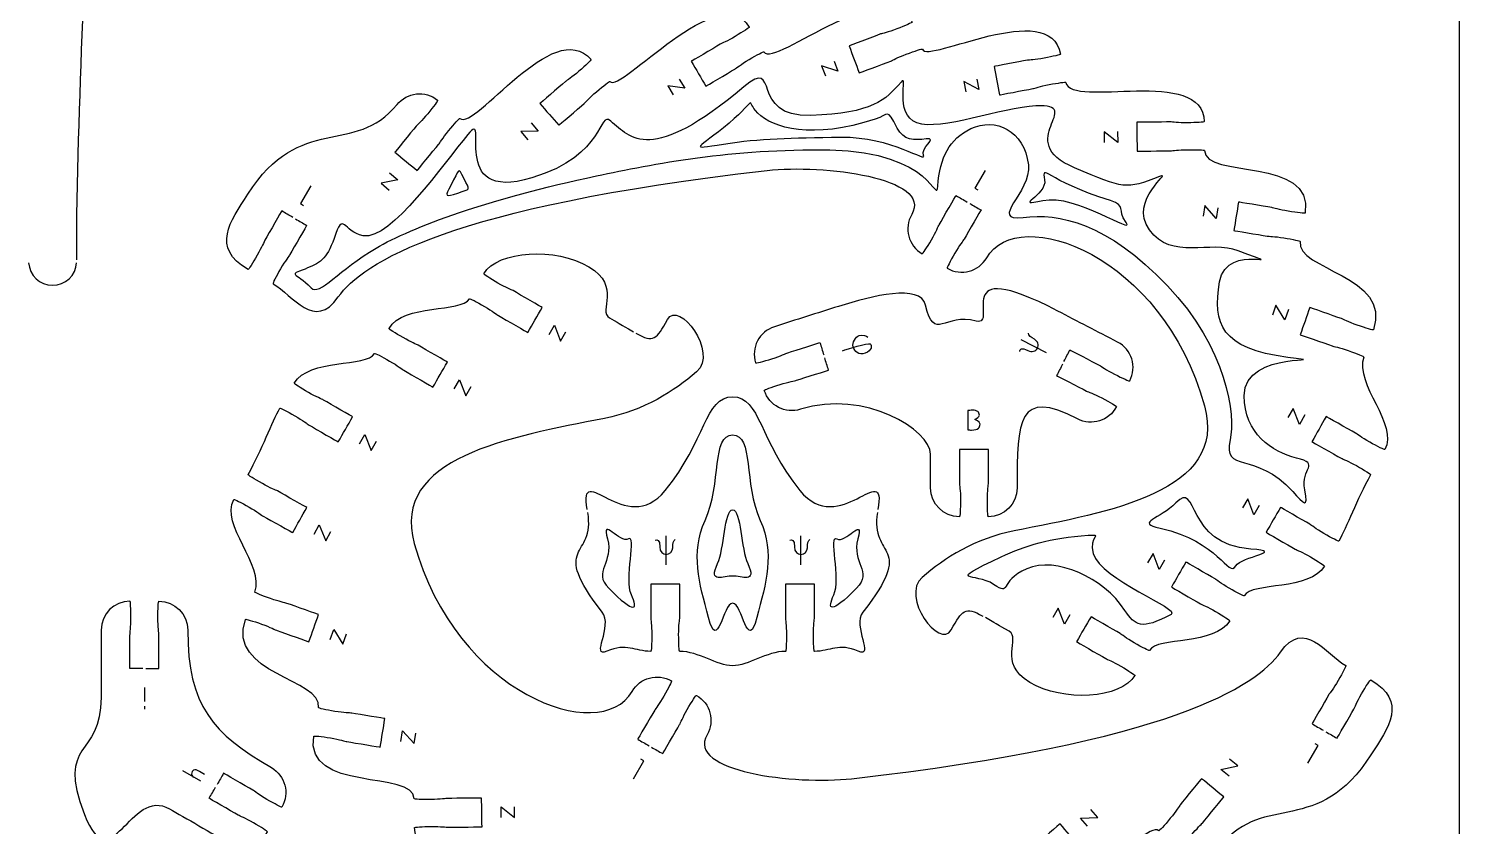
# Model space of a CAD drawing. Extents: x 0 to 300, y 0 to 300.
# Drawn here: x 151.4 to 300, y 109.7 to 192.6 of the extents above; entities that cross this region are included whole.
import ezdxf

# ---------------------------------------------------------------- set-up
doc = ezdxf.new("R2010")
doc.units = 0
doc.header["$MEASUREMENT"] = 0
doc.layers.add('DEFAULT', color=7, linetype='CONTINUOUS')

msp = doc.modelspace()

# ---------------------------------------------------------------- linework, layer by layer
at = {"layer": 'DEFAULT', "color": 1}
msp.add_lwpolyline([(300, 5.25), (300, 294.95)], dxfattribs=at)
at = {"layer": 'DEFAULT', "color": 250}
for points in [[(235.05, 189.19), (235.44, 188.15), (233.74, 188.7), (234.13, 187.67)], [(218.95, 187.34), (219.52, 186.38), (217.75, 186.63), (218.32, 185.68)], [(249.88, 187.34), (250.08, 186.24), (248.51, 187.09), (248.71, 186)], [(203.57, 182.78), (204.29, 181.93), (202.51, 181.87), (203.23, 181.03)], [(264.48, 181.87), (264.5, 180.75), (263.09, 181.86), (263.11, 180.75)], [(188.86, 177.58), (189.72, 176.87), (187.98, 176.51), (188.83, 175.8)], [(250.73, 177.83), (249.66, 175.99), (249.98, 175.81)], [(180.68, 176.23), (179.62, 174.39), (179.93, 174.2)], [(274.92, 173.95), (274.73, 172.85), (273.55, 174.18), (273.37, 173.09)], [(282.25, 163.37), (281.88, 162.32), (280.93, 163.83), (280.57, 162.79)], [(205.42, 160.8), (205.98, 161.77), (206.63, 160.11), (207.18, 161.06)], [(257.12, 158.87), (254.46, 160.25)], [(195.57, 155.13), (196.13, 156.09), (196.77, 154.43), (197.33, 155.39)], [(283.94, 152.43), (283.39, 151.45), (282.72, 153.11), (282.18, 152.15)], [(185.73, 149.44), (186.29, 150.41), (186.93, 148.74), (187.49, 149.7)], [(279.21, 143.02), (278.65, 142.05), (278.01, 143.71), (277.45, 142.76)], [(181.01, 140.03), (181.55, 141), (182.22, 139.35), (182.76, 140.31)], [(217.59, 136.86), (217.59, 139.86)], [(231.59, 136.86), (231.59, 139.86)], [(269.37, 137.33), (268.81, 136.36), (268.17, 138.03), (267.61, 137.07)], [(259.52, 131.65), (258.96, 130.69), (258.32, 132.35), (257.76, 131.39)], [(182.69, 129.09), (183.07, 130.14), (184.01, 128.62), (184.37, 129.67)], [(163.39, 124.1), (163.39, 122.64)], [(163.39, 122.18), (163.39, 121.86)], [(190.02, 118.51), (190.21, 119.61), (191.4, 118.28), (191.58, 119.37)], [(284.26, 116.23), (285.32, 118.07), (285.01, 118.25)], [(214.21, 114.62), (215.28, 116.47), (214.96, 116.65)], [(276.08, 114.88), (275.22, 115.59), (276.97, 115.95), (276.11, 116.65)], [(169.24, 114.36), (167.39, 115.43)], [(200.46, 110.59), (200.45, 111.7), (201.85, 110.6), (201.84, 111.71)], [(261.38, 109.68), (260.65, 110.53), (262.43, 110.59), (261.71, 111.43)]]:
    msp.add_lwpolyline(points, dxfattribs=at)
at = {"layer": 'DEFAULT', "color": 1}
for points, knots in [([(156.35, 168.55), (156.36, 185.17), (157.6, 201.78), (157.6, 218.4), (157.6, 235.02), (158.84, 251.64), (158.85, 268.25)], [0, 0, 0, 0, 1, 1, 1, 2, 2, 2, 2]), ([(178.82, 172.95), (178.43, 173.18), (178.04, 173.4), (177.65, 173.63), (177.65, 173.63), (176.34, 171.35), (175.9, 170.6), (175.82, 170.45), (175.6, 169.87), (175.11, 169.03), (174.63, 168.19), (174.2, 167.54), (174.15, 167.56), (170.27, 169.81), (172.31, 172.53), (174.13, 175.36), (179.61, 183.91), (185.19, 179.27), (189.63, 184.68), (190.67, 185.97), (192.55, 186.18), (193.85, 185.14), (193.89, 185.11), (193.43, 184.48), (192.82, 183.73), (192.2, 182.98), (191.74, 182.57), (191.63, 182.44), (191.07, 181.76), (189.41, 179.73), (189.41, 179.73), (190.18, 179.1), (190.95, 178.46), (191.73, 177.83), (191.73, 177.83), (193.39, 179.86), (193.95, 180.54), (194.06, 180.67), (194.36, 181.2), (194.98, 181.95), (195.59, 182.7), (196.13, 183.28), (196.17, 183.24), (197.75, 181.94), (205.88, 193.91), (209.79, 189.36), (209.83, 189.32), (209.26, 188.77), (208.53, 188.15), (207.79, 187.51), (207.27, 187.19), (207.14, 187.08), (206.47, 186.51), (204.48, 184.8), (204.48, 184.8), (205.13, 184.04), (205.78, 183.28), (206.43, 182.53), (206.43, 182.53), (208.42, 184.23), (209.09, 184.8), (209.22, 184.92), (209.62, 185.39), (210.35, 186.02), (211.09, 186.65), (211.71, 187.13), (211.74, 187.08), (212.84, 185.8), (223.17, 197.91), (226.22, 192.74), (226.25, 192.7), (225.6, 192.26), (224.77, 191.77), (223.93, 191.27), (223.36, 191.05), (223.21, 190.96), (222.46, 190.51), (220.2, 189.18), (220.2, 189.18), (220.71, 188.32), (221.22, 187.45), (221.73, 186.59), (221.73, 186.59), (223.99, 187.93), (224.74, 188.38), (224.89, 188.47), (225.36, 188.87), (226.2, 189.36), (227.03, 189.85), (227.72, 190.21), (227.75, 190.16), (228.79, 188.41), (241.03, 198.87), (243.15, 193.25), (243.16, 193.2), (242.45, 192.88), (241.55, 192.54), (240.64, 192.2), (240.04, 192.08), (239.87, 192.02), (239.05, 191.71), (236.6, 190.78), (236.6, 190.78), (236.95, 189.85), (237.3, 188.91), (237.65, 187.98), (237.65, 187.98), (240.11, 188.9), (240.93, 189.21), (241.09, 189.27), (241.63, 189.58), (242.53, 189.92), (243.44, 190.26), (244.18, 190.5), (244.21, 190.45), (244.73, 188.87), (257.45, 195.83), (258.56, 189.93), (258.56, 189.87), (257.8, 189.69), (256.86, 189.51), (255.91, 189.33), (255.29, 189.32), (255.12, 189.29), (254.26, 189.12), (251.68, 188.64), (251.68, 188.64), (251.87, 187.66), (252.05, 186.67), (252.23, 185.69), (252.23, 185.69), (254.82, 186.18), (255.67, 186.34), (255.85, 186.37), (256.43, 186.58), (257.38, 186.76), (258.33, 186.94), (259.1, 187.04), (259.11, 186.99), (259.63, 184.24), (273.42, 188.72), (273.48, 182.91), (273.48, 182.86), (272.7, 182.8), (271.74, 182.79), (270.77, 182.78), (270.16, 182.88), (269.98, 182.88), (269.11, 182.86), (266.48, 182.84), (266.48, 182.84), (266.49, 181.84), (266.51, 180.84), (266.52, 179.83), (266.52, 179.83), (269.14, 179.87), (270.02, 179.88), (270.19, 179.88), (270.8, 179.98), (271.77, 179.99), (272.73, 180.01), (273.52, 179.97), (273.52, 179.92), (273.55, 176.91), (284.94, 179.33), (283.96, 173.41), (283.95, 173.36), (283.17, 173.44), (282.22, 173.6), (281.26, 173.76), (280.68, 173.95), (280.51, 173.98), (279.65, 174.12), (277.06, 174.55), (277.06, 174.55), (276.89, 173.56), (276.73, 172.58), (276.57, 171.59), (276.57, 171.59), (279.16, 171.16), (280.02, 171.02), (280.19, 170.99), (280.81, 170.99), (281.76, 170.83), (282.71, 170.68), (283.47, 170.51), (283.47, 170.45), (282.99, 167.49), (293.05, 166.94), (291.06, 161.27), (291.04, 161.22), (290.29, 161.44), (289.38, 161.76), (288.46, 162.08), (287.92, 162.38), (287.76, 162.44), (286.93, 162.72), (284.46, 163.6), (284.46, 163.6), (284.13, 162.65), (283.79, 161.71), (283.46, 160.76), (283.46, 160.76), (285.94, 159.9), (286.77, 159.61), (286.93, 159.55), (287.54, 159.44), (288.45, 159.12), (289.36, 158.8), (290.09, 158.5), (290.07, 158.45), (289.07, 155.61), (293.72, 151.44), (292.25, 148.83), (292.22, 148.78), (291.52, 149.13), (290.68, 149.6), (289.83, 150.07), (289.35, 150.46), (289.2, 150.55), (288.44, 150.97), (286.15, 152.26), (286.15, 152.26), (285.66, 151.39), (285.17, 150.52), (284.68, 149.65), (284.68, 149.65), (286.97, 148.36), (287.73, 147.93), (287.88, 147.84), (288.46, 147.63), (289.3, 147.16), (290.15, 146.68), (290.81, 146.26), (290.78, 146.21), (289.31, 143.6), (288.3, 140.77), (287.48, 139.32), (287.46, 139.28), (286.76, 139.63), (285.92, 140.11), (285.08, 140.59), (284.61, 140.99), (284.45, 141.07), (283.7, 141.51), (281.42, 142.82), (281.42, 142.82), (280.92, 141.96), (280.42, 141.09), (279.92, 140.23), (279.92, 140.23), (282.2, 138.92), (282.95, 138.47), (283.1, 138.39), (283.68, 138.17), (284.52, 137.69), (285.35, 137.2), (286.01, 136.77), (285.98, 136.72), (284.48, 134.13), (278.46, 135.08), (277.64, 133.64), (277.61, 133.59), (276.91, 133.94), (276.08, 134.42), (275.24, 134.91), (274.76, 135.3), (274.61, 135.39), (273.85, 135.83), (271.58, 137.14), (271.58, 137.14), (271.08, 136.27), (270.58, 135.41), (270.08, 134.54), (270.08, 134.54), (272.35, 133.23), (273.11, 132.79), (273.26, 132.7), (273.84, 132.48), (274.67, 132), (275.51, 131.52), (276.17, 131.09), (276.14, 131.04), (274.64, 128.44), (268.6, 129.4), (267.79, 127.96), (267.76, 127.91), (267.06, 128.26), (266.22, 128.75), (265.39, 129.23), (264.91, 129.62), (264.76, 129.71), (264, 130.15), (261.73, 131.46), (261.73, 131.46), (261.23, 130.6), (260.73, 129.73), (260.23, 128.86), (260.23, 128.86), (262.5, 127.55), (263.26, 127.11), (263.41, 127.02), (263.99, 126.81), (264.82, 126.32), (265.66, 125.84), (266.31, 125.41), (266.29, 125.36), (264.86, 122.9), (258.79, 122.59), (255.37, 124.64), (251.95, 126.7), (254.5, 129.2), (253.22, 129.95), (251.76, 130.79), (252.41, 130.41), (250.75, 131.37)], [0, 0, 0, 0, 3.830209, 3.830209, 3.830209, 4.830209, 4.830209, 4.830209, 5.830209, 5.830209, 5.830209, 6.830209, 6.830209, 6.830209, 7.830209, 7.830209, 7.830209, 8.830209, 8.830209, 8.830209, 9.830209, 9.830209, 9.830209, 10.830209, 10.830209, 10.830209, 11.830209, 11.830209, 11.830209, 12.830209, 12.830209, 12.830209, 21.328267, 21.328267, 21.328267, 22.328267, 22.328267, 22.328267, 23.328267, 23.328267, 23.328267, 24.328267, 24.328267, 24.328267, 25.328267, 25.328267, 25.328267, 26.328267, 26.328267, 26.328267, 27.328267, 27.328267, 27.328267, 28.328267, 28.328267, 28.328267, 36.830861, 36.830861, 36.830861, 37.830861, 37.830861, 37.830861, 38.830861, 38.830861, 38.830861, 39.830861, 39.830861, 39.830861, 40.830861, 40.830861, 40.830861, 41.830861, 41.830861, 41.830861, 42.830861, 42.830861, 42.830861, 43.830861, 43.830861, 43.830861, 52.340738, 52.340738, 52.340738, 53.340738, 53.340738, 53.340738, 54.340738, 54.340738, 54.340738, 55.340738, 55.340738, 55.340738, 56.340738, 56.340738, 56.340738, 57.340738, 57.340738, 57.340738, 58.340738, 58.340738, 58.340738, 59.340738, 59.340738, 59.340738, 67.8473, 67.8473, 67.8473, 68.8473, 68.8473, 68.8473, 69.8473, 69.8473, 69.8473, 70.8473, 70.8473, 70.8473, 71.8473, 71.8473, 71.8473, 72.8473, 72.8473, 72.8473, 73.8473, 73.8473, 73.8473, 74.8473, 74.8473, 74.8473, 83.353445, 83.353445, 83.353445, 84.353445, 84.353445, 84.353445, 85.353445, 85.353445, 85.353445, 86.353445, 86.353445, 86.353445, 87.353445, 87.353445, 87.353445, 88.353445, 88.353445, 88.353445, 89.353445, 89.353445, 89.353445, 90.353445, 90.353445, 90.353445, 98.864032, 98.864032, 98.864032, 99.864032, 99.864032, 99.864032, 100.864032, 100.864032, 100.864032, 101.864032, 101.864032, 101.864032, 102.864032, 102.864032, 102.864032, 103.864032, 103.864032, 103.864032, 104.864032, 104.864032, 104.864032, 105.864032, 105.864032, 105.864032, 114.368396, 114.368396, 114.368396, 115.368396, 115.368396, 115.368396, 116.368396, 116.368396, 116.368396, 117.368396, 117.368396, 117.368396, 118.368396, 118.368396, 118.368396, 119.368396, 119.368396, 119.368396, 120.368396, 120.368396, 120.368396, 121.368396, 121.368396, 121.368396, 129.879171, 129.879171, 129.879171, 130.879171, 130.879171, 130.879171, 131.879171, 131.879171, 131.879171, 132.879171, 132.879171, 132.879171, 133.879171, 133.879171, 133.879171, 134.879171, 134.879171, 134.879171, 135.879171, 135.879171, 135.879171, 136.879171, 136.879171, 136.879171, 145.381936, 145.381936, 145.381936, 146.381936, 146.381936, 146.381936, 147.381936, 147.381936, 147.381936, 148.381936, 148.381936, 148.381936, 149.381936, 149.381936, 149.381936, 150.381936, 150.381936, 150.381936, 151.381936, 151.381936, 151.381936, 152.381936, 152.381936, 152.381936, 160.885888, 160.885888, 160.885888, 161.885888, 161.885888, 161.885888, 162.885888, 162.885888, 162.885888, 163.885888, 163.885888, 163.885888, 164.885888, 164.885888, 164.885888, 165.885888, 165.885888, 165.885888, 166.885888, 166.885888, 166.885888, 167.885888, 167.885888, 167.885888, 176.393496, 176.393496, 176.393496, 177.393496, 177.393496, 177.393496, 178.393496, 178.393496, 178.393496, 179.393496, 179.393496, 179.393496, 180.393496, 180.393496, 180.393496, 181.393496, 181.393496, 181.393496, 182.393496, 182.393496, 182.393496, 183.393496, 183.393496, 183.393496, 191.892443, 191.892443, 191.892443, 192.892443, 192.892443, 192.892443, 193.892443, 193.892443, 193.892443, 194.892443, 194.892443, 194.892443, 195.892443, 195.892443, 195.892443, 196.892443, 196.892443, 196.892443, 197.892443, 197.892443, 197.892443, 197.892443]), ([(179.09, 172.8), (179.48, 172.58), (179.86, 172.35), (180.25, 172.13), (180.25, 172.13), (178.94, 169.85), (178.5, 169.1), (178.41, 168.94), (178.02, 168.47), (177.54, 167.63), (177.05, 166.79), (176.7, 166.09), (176.75, 166.07), (178.82, 164.87), (181.04, 161.14), (183.53, 164.69), (186.02, 168.23), (195.05, 174.09), (228.08, 177.83), (233.97, 178.5), (245.3, 177.08), (243.1, 173.27), (242.27, 171.83), (242.76, 170), (244.2, 169.17), (244.24, 169.14), (244.67, 169.8), (245.16, 170.63), (245.64, 171.47), (245.86, 172.05), (245.95, 172.2), (246.39, 172.96), (247.7, 175.23), (247.7, 175.23), (248.09, 175), (248.48, 174.78), (248.87, 174.55)], [0, 0, 0, 0, 3.821544, 3.821544, 3.821544, 4.821544, 4.821544, 4.821544, 5.821544, 5.821544, 5.821544, 6.821544, 6.821544, 6.821544, 7.821544, 7.821544, 7.821544, 8.821544, 8.821544, 8.821544, 9.821544, 9.821544, 9.821544, 10.821544, 10.821544, 10.821544, 11.821544, 11.821544, 11.821544, 12.821544, 12.821544, 12.821544, 13.821544, 13.821544, 13.821544, 17.65675, 17.65675, 17.65675, 17.65675]), ([(249.13, 174.4), (249.52, 174.18), (249.91, 173.95), (250.3, 173.73), (250.3, 173.73), (248.98, 171.46), (248.54, 170.7), (248.46, 170.55), (248.07, 170.07), (247.58, 169.23), (247.1, 168.39), (246.75, 167.7), (246.79, 167.67), (248.23, 166.84), (250.06, 167.33), (250.89, 168.76), (254.16, 174.42), (269.19, 169.11), (273.52, 153.38), (275.97, 144.46), (263.67, 142.33), (253.74, 140.38), (249.65, 139.58), (246.5, 137.54), (244.19, 135.55), (241.89, 133.56), (246.03, 127.99), (247.21, 130.1), (248.37, 132.17), (248.62, 132.58), (250.49, 131.52)], [0, 0, 0, 0, 3.821544, 3.821544, 3.821544, 4.821544, 4.821544, 4.821544, 5.821544, 5.821544, 5.821544, 6.821544, 6.821544, 6.821544, 7.821544, 7.821544, 7.821544, 8.821544, 8.821544, 8.821544, 9.821544, 9.821544, 9.821544, 10.821544, 10.821544, 10.821544, 11.821544, 11.821544, 11.821544, 12.821544, 12.821544, 12.821544, 12.821544]), ([(286.12, 119.51), (286.51, 119.28), (286.9, 119.06), (287.29, 118.83), (287.29, 118.83), (288.6, 121.1), (289.04, 121.86), (289.12, 122.01), (289.34, 122.59), (289.83, 123.43), (290.31, 124.26), (290.74, 124.92), (290.79, 124.89), (294.67, 122.65), (292.63, 119.93), (290.81, 117.1), (285.33, 108.55), (279.75, 113.19), (275.31, 107.78), (274.27, 106.48), (272.39, 106.28), (271.09, 107.31), (271.05, 107.35), (271.51, 107.98), (272.12, 108.73), (272.74, 109.48), (273.2, 109.89), (273.31, 110.02), (273.87, 110.7), (275.53, 112.73), (275.53, 112.73), (274.76, 113.36), (273.99, 113.99), (273.21, 114.63), (273.21, 114.63), (271.55, 112.6), (270.99, 111.92), (270.88, 111.79), (270.58, 111.25), (269.96, 110.51), (269.35, 109.76), (268.81, 109.18), (268.77, 109.22), (267.19, 110.51), (259.06, 98.54), (255.15, 103.1), (255.11, 103.14), (255.68, 103.68), (256.41, 104.31), (257.15, 104.94), (257.67, 105.26), (257.8, 105.38), (258.47, 105.95), (260.46, 107.66), (260.46, 107.66), (259.81, 108.41), (259.16, 109.17), (258.51, 109.93), (258.51, 109.93), (256.52, 108.22), (255.85, 107.65), (255.72, 107.54), (255.32, 107.07), (254.59, 106.44), (253.85, 105.81), (253.23, 105.33), (253.2, 105.37), (252.1, 106.65), (241.77, 94.55), (238.72, 99.71), (238.69, 99.76), (239.34, 100.2), (240.17, 100.69), (241.01, 101.19), (241.58, 101.41), (241.73, 101.5), (242.48, 101.94), (244.74, 103.28), (244.74, 103.28), (244.23, 104.14), (243.72, 105), (243.21, 105.86), (243.21, 105.86), (240.95, 104.52), (240.2, 104.08), (240.05, 103.99), (239.58, 103.59), (238.74, 103.1), (237.91, 102.61), (237.22, 102.25), (237.19, 102.29), (236.15, 104.05), (223.91, 93.59), (221.79, 99.2), (221.78, 99.26), (222.49, 99.57), (223.39, 99.92), (224.3, 100.25), (224.9, 100.38), (225.07, 100.44), (225.89, 100.75), (228.34, 101.67), (228.34, 101.67), (227.99, 102.61), (227.64, 103.54), (227.29, 104.48), (227.29, 104.48), (224.83, 103.55), (224.01, 103.25), (223.85, 103.18), (223.31, 102.88), (222.41, 102.54), (221.5, 102.19), (220.76, 101.96), (220.73, 102.01), (220.21, 103.58), (207.49, 96.63), (206.38, 102.53), (206.38, 102.58), (207.14, 102.77), (208.08, 102.95), (209.03, 103.13), (209.65, 103.14), (209.82, 103.17), (210.68, 103.33), (213.26, 103.82), (213.26, 103.82), (213.07, 104.8), (212.89, 105.78), (212.71, 106.77), (212.71, 106.77), (210.12, 106.28), (209.27, 106.12), (209.09, 106.09), (208.51, 105.88), (207.56, 105.7), (206.61, 105.52), (205.84, 105.42), (205.83, 105.47), (205.31, 108.21), (191.52, 103.73), (191.46, 109.54), (191.46, 109.6), (192.24, 109.65), (193.2, 109.66), (194.17, 109.67), (194.78, 109.58), (194.96, 109.58), (195.83, 109.59), (198.46, 109.62), (198.46, 109.62), (198.45, 110.62), (198.43, 111.62), (198.42, 112.62), (198.42, 112.62), (195.8, 112.59), (194.92, 112.58), (194.75, 112.58), (194.14, 112.47), (193.17, 112.46), (192.21, 112.45), (191.42, 112.49), (191.42, 112.54), (191.39, 115.54), (180, 113.13), (180.98, 119.05), (180.99, 119.1), (181.77, 119.02), (182.72, 118.86), (183.68, 118.7), (184.26, 118.5), (184.43, 118.48), (185.29, 118.33), (187.88, 117.91), (187.88, 117.91), (188.05, 118.89), (188.21, 119.88), (188.37, 120.87), (188.37, 120.87), (185.78, 121.29), (184.92, 121.44), (184.75, 121.47), (184.13, 121.47), (183.18, 121.62), (182.23, 121.78), (181.47, 121.95), (181.47, 122.01), (181.95, 124.97), (171.89, 125.52), (173.88, 131.18), (173.9, 131.24), (174.65, 131.02), (175.56, 130.7), (176.48, 130.37), (177.02, 130.08), (177.18, 130.02), (178.01, 129.73), (180.48, 128.86), (180.48, 128.86), (180.81, 129.81), (181.15, 130.75), (181.48, 131.69), (181.48, 131.69), (179, 132.56), (178.17, 132.85), (178.01, 132.91), (177.4, 133.02), (176.49, 133.34), (175.58, 133.66), (174.85, 133.96), (174.87, 134.01), (175.87, 136.84), (171.22, 141.01), (172.69, 143.63), (172.72, 143.67), (173.42, 143.33), (174.26, 142.86), (175.11, 142.38), (175.59, 142), (175.74, 141.91), (176.5, 141.48), (178.79, 140.2), (178.79, 140.2), (179.28, 141.07), (179.77, 141.94), (180.26, 142.81), (180.26, 142.81), (177.97, 144.1), (177.21, 144.53), (177.06, 144.61), (176.48, 144.82), (175.64, 145.3), (174.79, 145.77), (174.13, 146.19), (174.16, 146.24), (175.63, 148.86), (176.64, 151.69), (177.46, 153.14), (177.48, 153.18), (178.18, 152.83), (179.02, 152.35), (179.86, 151.86), (180.33, 151.47), (180.49, 151.38), (181.24, 150.95), (183.52, 149.63), (183.52, 149.63), (184.02, 150.5), (184.52, 151.36), (185.02, 152.23), (185.02, 152.23), (182.74, 153.54), (181.99, 153.98), (181.84, 154.07), (181.26, 154.29), (180.42, 154.77), (179.59, 155.26), (178.93, 155.69), (178.96, 155.73), (180.46, 158.33), (186.48, 157.38), (187.3, 158.82), (187.33, 158.87), (188.03, 158.52), (188.86, 158.03), (189.7, 157.55), (190.18, 157.16), (190.33, 157.07), (191.09, 156.63), (193.36, 155.32), (193.36, 155.32), (193.86, 156.18), (194.36, 157.05), (194.86, 157.92), (194.86, 157.92), (192.59, 159.23), (191.83, 159.67), (191.68, 159.75), (191.1, 159.97), (190.27, 160.46), (189.43, 160.94), (188.77, 161.37), (188.8, 161.42), (190.3, 164.02), (196.34, 163.05), (197.15, 164.5), (197.18, 164.55), (197.88, 164.2), (198.72, 163.71), (199.55, 163.23), (200.03, 162.83), (200.18, 162.75), (200.94, 162.31), (203.21, 161), (203.21, 161), (203.71, 161.86), (204.21, 162.73), (204.71, 163.59), (204.71, 163.59), (202.44, 164.91), (201.68, 165.35), (201.53, 165.43), (200.95, 165.65), (200.12, 166.13), (199.28, 166.62), (198.63, 167.05), (198.65, 167.1), (200.08, 169.55), (206.15, 169.87), (209.57, 167.82), (212.99, 165.76), (210.44, 163.25), (211.72, 162.51), (213.18, 161.67), (212.53, 162.04), (214.19, 161.08)], [0, 0, 0, 0, 3.821544, 3.821544, 3.821544, 4.821544, 4.821544, 4.821544, 5.821544, 5.821544, 5.821544, 6.821544, 6.821544, 6.821544, 7.821544, 7.821544, 7.821544, 8.821544, 8.821544, 8.821544, 9.821544, 9.821544, 9.821544, 10.821544, 10.821544, 10.821544, 11.821544, 11.821544, 11.821544, 12.821544, 12.821544, 12.821544, 21.319603, 21.319603, 21.319603, 22.319603, 22.319603, 22.319603, 23.319603, 23.319603, 23.319603, 24.319603, 24.319603, 24.319603, 25.319603, 25.319603, 25.319603, 26.319603, 26.319603, 26.319603, 27.319603, 27.319603, 27.319603, 28.319603, 28.319603, 28.319603, 36.822197, 36.822197, 36.822197, 37.822197, 37.822197, 37.822197, 38.822197, 38.822197, 38.822197, 39.822197, 39.822197, 39.822197, 40.822197, 40.822197, 40.822197, 41.822197, 41.822197, 41.822197, 42.822197, 42.822197, 42.822197, 43.822197, 43.822197, 43.822197, 52.332073, 52.332073, 52.332073, 53.332073, 53.332073, 53.332073, 54.332073, 54.332073, 54.332073, 55.332073, 55.332073, 55.332073, 56.332073, 56.332073, 56.332073, 57.332073, 57.332073, 57.332073, 58.332073, 58.332073, 58.332073, 59.332073, 59.332073, 59.332073, 67.838635, 67.838635, 67.838635, 68.838635, 68.838635, 68.838635, 69.838635, 69.838635, 69.838635, 70.838635, 70.838635, 70.838635, 71.838635, 71.838635, 71.838635, 72.838635, 72.838635, 72.838635, 73.838635, 73.838635, 73.838635, 74.838635, 74.838635, 74.838635, 83.34478, 83.34478, 83.34478, 84.34478, 84.34478, 84.34478, 85.34478, 85.34478, 85.34478, 86.34478, 86.34478, 86.34478, 87.34478, 87.34478, 87.34478, 88.34478, 88.34478, 88.34478, 89.34478, 89.34478, 89.34478, 90.34478, 90.34478, 90.34478, 98.855368, 98.855368, 98.855368, 99.855368, 99.855368, 99.855368, 100.855368, 100.855368, 100.855368, 101.855368, 101.855368, 101.855368, 102.855368, 102.855368, 102.855368, 103.855368, 103.855368, 103.855368, 104.855368, 104.855368, 104.855368, 105.855368, 105.855368, 105.855368, 114.359731, 114.359731, 114.359731, 115.359731, 115.359731, 115.359731, 116.359731, 116.359731, 116.359731, 117.359731, 117.359731, 117.359731, 118.359731, 118.359731, 118.359731, 119.359731, 119.359731, 119.359731, 120.359731, 120.359731, 120.359731, 121.359731, 121.359731, 121.359731, 129.870507, 129.870507, 129.870507, 130.870507, 130.870507, 130.870507, 131.870507, 131.870507, 131.870507, 132.870507, 132.870507, 132.870507, 133.870507, 133.870507, 133.870507, 134.870507, 134.870507, 134.870507, 135.870507, 135.870507, 135.870507, 136.870507, 136.870507, 136.870507, 145.373271, 145.373271, 145.373271, 146.373271, 146.373271, 146.373271, 147.373271, 147.373271, 147.373271, 148.373271, 148.373271, 148.373271, 149.373271, 149.373271, 149.373271, 150.373271, 150.373271, 150.373271, 151.373271, 151.373271, 151.373271, 152.373271, 152.373271, 152.373271, 160.877223, 160.877223, 160.877223, 161.877223, 161.877223, 161.877223, 162.877223, 162.877223, 162.877223, 163.877223, 163.877223, 163.877223, 164.877223, 164.877223, 164.877223, 165.877223, 165.877223, 165.877223, 166.877223, 166.877223, 166.877223, 167.877223, 167.877223, 167.877223, 176.384831, 176.384831, 176.384831, 177.384831, 177.384831, 177.384831, 178.384831, 178.384831, 178.384831, 179.384831, 179.384831, 179.384831, 180.384831, 180.384831, 180.384831, 181.384831, 181.384831, 181.384831, 182.384831, 182.384831, 182.384831, 183.384831, 183.384831, 183.384831, 191.883778, 191.883778, 191.883778, 192.883778, 192.883778, 192.883778, 193.883778, 193.883778, 193.883778, 194.883778, 194.883778, 194.883778, 195.883778, 195.883778, 195.883778, 196.883778, 196.883778, 196.883778, 197.883778, 197.883778, 197.883778, 197.883778]), ([(151.36, 168.25), (151.43, 166.94), (152.52, 165.9), (153.85, 165.9), (155.18, 165.9), (156.27, 166.94), (156.34, 168.25)], [0, 0, 0, 0, 1, 1, 1, 2, 2, 2, 2]), ([(258.92, 157.99), (259.13, 158.39), (259.34, 158.79), (259.54, 159.19), (259.54, 159.19), (261.87, 157.98), (262.64, 157.57), (262.8, 157.49), (263.3, 157.12), (264.16, 156.68), (265.01, 156.23), (265.73, 155.91), (265.75, 155.96), (266.52, 157.43), (265.95, 159.24), (264.48, 160), (262.41, 161.08), (260.34, 162.15), (258.27, 163.23), (246.71, 169.24), (252.27, 161.55), (249.8, 162.19), (246.47, 163.06), (245.46, 159.96), (244.54, 163.84), (244, 166.1), (238.97, 164.8), (235.51, 163.71), (233.29, 163.01), (231.06, 162.31), (228.84, 161.6), (227.26, 161.1), (226.38, 159.42), (226.88, 157.84), (226.9, 157.78), (227.66, 157.98), (228.58, 158.27), (229.51, 158.56), (230.06, 158.84), (230.22, 158.89), (231.06, 159.16), (233.56, 159.95), (233.56, 159.95), (233.7, 159.52), (233.83, 159.09), (233.97, 158.66)], [0, 0, 0, 0, 3.839308, 3.839308, 3.839308, 4.839308, 4.839308, 4.839308, 5.839308, 5.839308, 5.839308, 6.839308, 6.839308, 6.839308, 7.839308, 7.839308, 7.839308, 27.676234, 27.676234, 27.676234, 28.676234, 28.676234, 28.676234, 29.676234, 29.676234, 29.676234, 30.676234, 30.676234, 30.676234, 50.5229, 50.5229, 50.5229, 51.5229, 51.5229, 51.5229, 52.5229, 52.5229, 52.5229, 53.5229, 53.5229, 53.5229, 54.5229, 54.5229, 54.5229, 58.349426, 58.349426, 58.349426, 58.349426]), ([(214.45, 160.93), (216.32, 159.87), (216.57, 160.28), (217.73, 162.35), (218.91, 164.47), (223.05, 158.9), (220.75, 156.91), (218.44, 154.92), (215.29, 152.88), (211.2, 152.07), (201.27, 150.13), (188.97, 147.99), (191.42, 139.08), (195.75, 123.35), (210.78, 118.03), (214.05, 123.69), (214.88, 125.13), (216.71, 125.62), (218.15, 124.79), (218.19, 124.76), (217.84, 124.06), (217.36, 123.22), (216.87, 122.39), (216.48, 121.91), (216.4, 121.76), (215.96, 121), (214.64, 118.73), (214.64, 118.73), (215.03, 118.5), (215.42, 118.28), (215.81, 118.05)], [0, 0, 0, 0, 1, 1, 1, 2, 2, 2, 3, 3, 3, 4, 4, 4, 5, 5, 5, 6, 6, 6, 7, 7, 7, 8, 8, 8, 9, 9, 9, 12.826552, 12.826552, 12.826552, 12.826552]), ([(258.78, 157.72), (258.57, 157.32), (258.37, 156.92), (258.16, 156.52), (258.16, 156.52), (260.49, 155.31), (261.26, 154.91), (261.42, 154.83), (262.01, 154.64), (262.86, 154.19), (263.72, 153.75), (264.4, 153.34), (264.37, 153.29), (263.61, 151.82), (261.8, 151.25), (260.33, 152.02), (254.11, 155.24), (254.06, 151.85), (254.06, 144.85), (254.06, 143.19), (252.72, 141.85), (251.06, 141.85), (251.01, 141.89), (250.96, 142.66), (250.96, 143.6), (250.96, 144.57), (251.07, 145.18), (251.07, 145.35), (251.07, 146.23), (251.07, 148.85), (251.07, 148.85), (250.07, 148.85), (249.07, 148.85), (248.07, 148.85), (248.07, 148.85), (248.07, 146.23), (248.07, 145.35), (248.06, 145.18), (248.17, 144.57), (248.17, 143.6), (248.17, 142.63), (248.12, 141.85), (248.06, 141.85), (246.4, 141.85), (245.06, 143.19), (245.06, 144.85), (245.06, 146.02), (245.06, 147.18), (245.06, 148.35), (245.06, 150.84), (238.22, 155.13), (231.55, 153.02), (229.97, 152.52), (228.29, 153.39), (227.79, 154.98), (227.77, 155.03), (228.51, 155.31), (229.43, 155.6), (230.35, 155.89), (230.96, 155.98), (231.13, 156.03), (231.96, 156.29), (234.46, 157.08), (234.46, 157.08), (234.33, 157.51), (234.19, 157.94), (234.06, 158.37)], [0, 0, 0, 0, 3.829512, 3.829512, 3.829512, 4.829512, 4.829512, 4.829512, 5.829512, 5.829512, 5.829512, 6.829512, 6.829512, 6.829512, 7.829512, 7.829512, 7.829512, 8.829512, 8.829512, 8.829512, 9.83971, 9.83971, 9.83971, 10.83971, 10.83971, 10.83971, 11.83971, 11.83971, 11.83971, 12.83971, 12.83971, 12.83971, 21.34771, 21.34771, 21.34771, 22.34771, 22.34771, 22.34771, 23.34771, 23.34771, 23.34771, 24.34771, 24.34771, 24.34771, 25.34771, 25.34771, 25.34771, 35.271714, 35.271714, 35.271714, 36.271714, 36.271714, 36.271714, 37.271714, 37.271714, 37.271714, 38.271714, 38.271714, 38.271714, 39.271714, 39.271714, 39.271714, 40.271714, 40.271714, 40.271714, 44.090263, 44.090263, 44.090263, 44.090263]), ([(209.4, 142.59), (208.46, 148), (213.39, 139.54), (217.5, 144.57), (221.75, 149.78), (221.61, 154.31), (224.5, 154.32), (227.38, 154.31), (227.24, 149.78), (231.49, 144.57), (235.59, 139.54), (240.53, 148), (239.59, 142.59)], [0, 0, 0, 0, 1.0025, 1.0025, 1.0025, 2.005, 2.005, 2.005, 3.0075, 3.0075, 3.0075, 4.01, 4.01, 4.01, 4.01]), ([(239.53, 142.3), (238.72, 137.44), (243.64, 139.11), (238.04, 131.94), (236.89, 130.48), (239.29, 127.14), (237.55, 127.88), (235.51, 128.76), (234.65, 127.86), (232.99, 127.86), (232.94, 127.86), (232.89, 128.65), (232.89, 129.61), (232.89, 130.58), (232.99, 131.19), (232.99, 131.36), (232.99, 132.53), (232.99, 133.69), (232.99, 134.86), (231.99, 134.86), (230.99, 134.86), (229.99, 134.86), (229.99, 133.69), (229.99, 132.53), (229.99, 131.36), (229.99, 131.19), (230.09, 130.58), (230.09, 129.61), (230.09, 128.65), (230.05, 127.86), (229.99, 127.86), (228.02, 127.86), (226.13, 126.36), (224.49, 126.36), (222.86, 126.36), (220.97, 127.86), (219, 127.86), (218.94, 127.86), (218.89, 128.65), (218.89, 129.61), (218.89, 130.58), (219, 131.19), (219, 131.36), (219, 132.53), (219, 133.69), (219, 134.86), (218, 134.86), (217, 134.86), (215.99, 134.86), (215.99, 133.69), (215.99, 132.53), (215.99, 131.36), (215.99, 131.19), (216.1, 130.58), (216.1, 129.61), (216.1, 128.65), (216.05, 127.86), (215.99, 127.86), (214.34, 127.86), (213.48, 128.76), (211.44, 127.88), (209.7, 127.14), (212.1, 130.48), (210.95, 131.94), (205.35, 139.11), (210.27, 137.44), (209.45, 142.3)], [0, 0, 0, 0, 1, 1, 1, 2, 2, 2, 3, 3, 3, 4, 4, 4, 5, 5, 5, 14.92, 14.92, 14.92, 23.43, 23.43, 23.43, 33.35, 33.35, 33.35, 34.35, 34.35, 34.35, 35.35, 35.35, 35.35, 36.35, 36.35, 36.35, 37.35, 37.35, 37.35, 38.35, 38.35, 38.35, 39.35, 39.35, 39.35, 49.27, 49.27, 49.27, 57.78, 57.78, 57.78, 67.7, 67.7, 67.7, 68.7, 68.7, 68.7, 69.7, 69.7, 69.7, 70.7, 70.7, 70.7, 71.7, 71.7, 71.7, 72.7, 72.7, 72.7, 72.7]), ([(163.24, 126.08), (162.79, 126.08), (162.34, 126.08), (161.89, 126.08), (161.89, 127.24), (161.89, 128.41), (161.89, 129.58), (161.89, 129.75), (161.99, 130.36), (161.99, 131.33), (161.99, 132.29), (161.94, 133.08), (161.89, 133.08), (160.23, 133.08), (158.89, 131.74), (158.89, 130.08), (158.89, 127.74), (158.89, 125.41), (158.89, 123.08), (158.89, 116.69), (154.16, 118.7), (157.16, 110.91), (159.9, 103.81), (161.89, 113.88), (166.01, 111.49), (167.53, 110.62), (170.56, 108.87), (172.07, 107.99), (173.51, 107.16), (175.34, 107.65), (176.17, 109.09), (176.2, 109.14), (175.54, 109.57), (174.71, 110.05), (173.87, 110.53), (173.29, 110.75), (173.14, 110.84), (172.38, 111.28), (170.11, 112.59), (170.11, 112.59), (170.34, 112.98), (170.56, 113.37), (170.79, 113.76)], [0, 0, 0, 0, 3.83, 3.83, 3.83, 13.75, 13.75, 13.75, 14.75, 14.75, 14.75, 15.75, 15.75, 15.75, 16.75, 16.75, 16.75, 36.6, 36.6, 36.6, 37.6, 37.6, 37.6, 38.6, 38.6, 38.6, 39.6, 39.6, 39.6, 40.6, 40.6, 40.6, 41.6, 41.6, 41.6, 42.6, 42.6, 42.6, 43.6, 43.6, 43.6, 47.426552, 47.426552, 47.426552, 47.426552]), ([(163.54, 126.08), (163.99, 126.08), (164.44, 126.08), (164.89, 126.08), (164.89, 127.24), (164.89, 128.41), (164.89, 129.58), (164.89, 129.75), (164.79, 130.36), (164.79, 131.33), (164.79, 132.29), (164.83, 133.08), (164.89, 133.08), (166.54, 133.08), (167.89, 131.74), (167.89, 130.08), (167.89, 122.18), (170.52, 119.29), (176.58, 115.78), (178.01, 114.95), (178.5, 113.12), (177.67, 111.68), (177.65, 111.64), (176.94, 111.99), (176.11, 112.47), (175.27, 112.96), (174.8, 113.35), (174.64, 113.44), (173.89, 113.88), (171.61, 115.19), (171.61, 115.19), (171.39, 114.8), (171.16, 114.41), (170.94, 114.02)], [0, 0, 0, 0, 3.82, 3.82, 3.82, 13.74, 13.74, 13.74, 14.74, 14.74, 14.74, 15.74, 15.74, 15.74, 16.74, 16.74, 16.74, 17.74, 17.74, 17.74, 18.74, 18.74, 18.74, 19.74, 19.74, 19.74, 20.74, 20.74, 20.74, 21.74, 21.74, 21.74, 25.566552, 25.566552, 25.566552, 25.566552]), ([(216.07, 117.9), (216.46, 117.68), (216.85, 117.45), (217.24, 117.23), (217.24, 117.23), (218.55, 119.5), (218.99, 120.26), (219.08, 120.41), (219.3, 120.99), (219.78, 121.82), (220.27, 122.66), (220.7, 123.32), (220.74, 123.29), (222.18, 122.46), (222.67, 120.62), (221.84, 119.19), (219.64, 115.38), (230.97, 113.96), (236.86, 114.63), (269.89, 118.37), (278.92, 124.23), (281.41, 127.77), (283.9, 131.32), (286.12, 127.59), (288.19, 126.39), (288.24, 126.36), (287.89, 125.67), (287.4, 124.83), (286.92, 123.99), (286.53, 123.51), (286.44, 123.36), (286, 122.6), (284.69, 120.33), (284.69, 120.33), (285.08, 120.11), (285.47, 119.88), (285.86, 119.66)], [0, 0, 0, 0, 3.821544, 3.821544, 3.821544, 4.821544, 4.821544, 4.821544, 5.821544, 5.821544, 5.821544, 6.821544, 6.821544, 6.821544, 7.821544, 7.821544, 7.821544, 8.821544, 8.821544, 8.821544, 9.821544, 9.821544, 9.821544, 10.821544, 10.821544, 10.821544, 11.821544, 11.821544, 11.821544, 12.821544, 12.821544, 12.821544, 13.821544, 13.821544, 13.821544, 17.651753, 17.651753, 17.651753, 17.651753])]:
    msp.add_open_spline(points, degree=3, knots=knots, dxfattribs=at)
at = {"layer": 'DEFAULT', "color": 5}
for points, knots in [([(180.08, 167.59), (181.55, 168.19), (182.34, 168.56), (183.09, 170.77), (184.11, 173.81), (183.97, 171.43), (186.12, 171.05), (188.99, 170.54), (194.5, 178.61), (196.99, 181.58), (199.48, 184.54), (194.68, 174.34), (203.64, 177.07), (211.46, 179.45), (210.48, 184.13), (211.83, 182.97), (213.91, 181.19), (215.98, 178.39), (225.65, 186.51), (229.54, 189.77), (226.13, 183.3), (232.61, 183.55), (239.08, 183.79), (240.37, 185.15), (241.99, 187.02), (242.82, 187.97), (241.17, 183.7), (243.65, 182.78), (246.03, 181.89), (252.47, 184.38), (256.01, 184.54), (261.32, 184.79), (253.47, 180.87), (260.02, 178.11), (265.17, 175.94), (265.31, 175.81), (268.86, 177.21), (270.31, 177.79), (265.58, 174.79), (267.8, 171.67), (270.1, 168.43), (274.14, 170.61), (277.02, 169.49), (283.07, 167.13), (275.84, 170.63), (275.09, 166.26), (274.34, 161.93), (275.24, 159.3), (282.18, 158.41), (287.7, 157.7), (277.64, 159.33), (277.64, 154.43), (277.64, 150.5), (280.57, 148.58), (283.06, 147.95), (285.69, 147.29), (283.47, 146.96), (283.94, 144.65), (284.35, 142.59), (283.84, 143.18), (282.68, 144.47), (278.82, 148.76), (275.36, 146.33), (276.18, 149.84), (276.76, 152.31), (275.85, 159.38), (269.66, 165.86), (263.4, 172.42), (258.38, 173.42), (254.68, 172.96), (250.99, 172.51), (255.55, 175.58), (255.22, 178.42), (254.81, 181.99), (251.79, 183.4), (249.25, 182.18), (247, 181.1), (246.05, 179.23), (245.8, 176.2), (245.64, 174.2), (245.39, 179.78), (234.59, 179.97), (224.43, 180.14), (216.22, 178.52), (210.36, 177.27), (199.18, 174.91), (191.22, 171.96), (187.45, 169.77), (183.66, 167.56), (181.55, 164.73), (180.7, 165.63), (179.05, 167.4), (178.24, 166.85), (180.08, 167.59)], [1, 1, 1, 1, 2, 2, 2, 3, 3, 3, 4, 4, 4, 5, 5, 5, 6, 6, 6, 7, 7, 7, 8, 8, 8, 9, 9, 9, 10, 10, 10, 11, 11, 11, 12, 12, 12, 13, 13, 13, 14, 14, 14, 15, 15, 15, 16, 16, 16, 17, 17, 17, 18, 18, 18, 19, 19, 19, 20, 20, 20, 21, 21, 21, 22, 22, 22, 23, 23, 23, 24, 24, 24, 25, 25, 25, 26, 26, 26, 27, 27, 27, 28, 28, 28, 29, 29, 29, 30, 30, 30, 31, 31, 31, 32, 32, 32, 32]), ([(224.5, 150.36), (222.3, 150.36), (223.38, 145.33), (221.64, 141.46), (220.1, 138.01), (221.03, 135.06), (221.98, 131.37), (222.94, 127.62), (223.5, 132.87), (224.5, 132.87), (225.5, 132.87), (226.06, 127.62), (227.02, 131.37), (227.97, 135.06), (228.9, 138.01), (227.36, 141.46), (225.62, 145.33), (226.7, 150.36), (224.5, 150.36)], [0, 0, 0, 0, 1, 1, 1, 2, 2, 2, 3, 3, 3, 4, 4, 4, 5, 5, 5, 6, 6, 6, 6]), ([(268.92, 140.67), (266.23, 141.27), (268.92, 141.6), (270.54, 143.29), (272.91, 145.77), (271.49, 138.92), (278.33, 138.49), (282.12, 138.25), (277.32, 137.72), (276.77, 136.75), (276.02, 135.44), (275.02, 139.3), (268.92, 140.67)], [0, 0, 0, 0, 1, 1, 1, 2, 2, 2, 3, 3, 3, 4, 4, 4, 4]), ([(211.62, 134.43), (209.9, 136.18), (212.18, 137.08), (211.49, 139.55), (210.81, 142.02), (212.8, 138.95), (213.67, 139.55), (214.54, 140.15), (213.24, 135.3), (213.98, 133.74), (214.73, 132.19), (214.36, 131.63), (211.62, 134.43)], [0, 0, 0, 0, 1, 1, 1, 2, 2, 2, 3, 3, 3, 4, 4, 4, 4]), ([(237.38, 134.43), (239.1, 136.18), (236.82, 137.08), (237.51, 139.55), (238.19, 142.02), (236.2, 138.95), (235.33, 139.55), (234.45, 140.15), (235.76, 135.3), (235.01, 133.74), (234.27, 132.19), (234.64, 131.63), (237.38, 134.43)], [0, 0, 0, 0, 1, 1, 1, 2, 2, 2, 3, 3, 3, 4, 4, 4, 4]), ([(261.43, 139.92), (257.48, 139.66), (254.85, 138.84), (252.4, 137.68), (246.42, 134.86), (249.7, 136.11), (251.61, 134.82), (253.52, 133.53), (252.03, 135.11), (255.06, 136.44), (258.09, 137.77), (263.01, 135.52), (265.25, 132.12), (266.3, 130.53), (266.95, 130.04), (270.04, 131.7), (271.16, 132.26), (262.74, 135.3), (261.95, 138.03), (261.43, 139.82), (263.07, 140.03), (261.43, 139.92)], [0, 0, 0, 0, 1, 1, 1, 2, 2, 2, 3, 3, 3, 4, 4, 4, 5, 5, 5, 6, 6, 6, 7, 7, 7, 7])]:
    msp.add_open_spline(points, degree=3, knots=knots, dxfattribs=at)
at = {"layer": 'DEFAULT', "color": 3}
for points, knots in [([(239.31, 183.17), (240.74, 183.64), (240.51, 184.39), (241.59, 182.24), (242.25, 180.92), (243.34, 180.97), (244.62, 181.11), (245.91, 181.26), (243.92, 180.22), (244.33, 179.39), (244.75, 178.56), (241.01, 181.38), (235.74, 181.3), (230.47, 181.22), (227.4, 181.19), (223.54, 180.58), (219.68, 179.97), (220.92, 180.05), (224.12, 182.75), (227.32, 185.45), (225.7, 185.26), (227.11, 183.8), (228.63, 182.23), (232.84, 181.03), (239.31, 183.17)], [0, 0, 0, 0, 1, 1, 1, 2, 2, 2, 3, 3, 3, 4, 4, 4, 5, 5, 5, 6, 6, 6, 7, 7, 7, 8, 8, 8, 8]), ([(263.75, 174.7), (265.5, 174.15), (264.37, 173.82), (265.37, 172.43), (266.37, 171.05), (260.06, 175.46), (256.74, 174.72), (253.42, 173.97), (257.17, 175.21), (256.91, 176.85), (256.62, 178.69), (256.91, 176.85), (263.75, 174.7)], [0, 0, 0, 0, 1, 1, 1, 2, 2, 2, 3, 3, 3, 4, 4, 4, 4]), ([(195.21, 176.29), (196.13, 177.94), (195.96, 178.32), (196.58, 177.02), (197.2, 175.72), (197.33, 175.95), (195.96, 175.49), (194.59, 175.03), (194.56, 175.11), (195.21, 176.29)], [0, 0, 0, 0, 1, 1, 1, 2, 2, 2, 3, 3, 3, 3]), ([(224.5, 142.58), (223.63, 142.58), (223.62, 138.42), (222.94, 136.99), (221.92, 134.85), (223.56, 135.69), (224.5, 135.69), (225.43, 135.69), (227.07, 134.85), (226.06, 136.99), (225.37, 138.42), (225.37, 142.58), (224.5, 142.58)], [0, 0, 0, 0, 1, 1, 1, 2, 2, 2, 3, 3, 3, 4, 4, 4, 4])]:
    msp.add_open_spline(points, degree=3, knots=knots, dxfattribs=at)
at = {"layer": 'DEFAULT', "color": 250}
for points, knots in [([(235.92, 159.1), (236.4, 159.25), (238.53, 159.95), (238.77, 159.82), (239.01, 159.7), (238.97, 159.07), (238.27, 158.85), (237.57, 158.62), (237.18, 159.02), (237.03, 159.49), (236.89, 159.96), (237.26, 160.55), (237.65, 160.67), (238.03, 160.79), (238.38, 160.67), (238.56, 160.52)], [0, 0, 0, 0, 1, 1, 1, 2, 2, 2, 3, 3, 3, 4, 4, 4, 5, 5, 5, 5]), ([(254.34, 159.02), (254.35, 159.26), (254.47, 159.49), (255.16, 159.13), (255.6, 158.91), (256.01, 159.04), (256.17, 159.36), (256.34, 159.67), (256.2, 160.11), (255.86, 160.29), (255.52, 160.47), (255.18, 160.69), (255.22, 160.92)], [0, 0, 0, 0, 1, 1, 1, 2, 2, 2, 3, 3, 3, 4, 4, 4, 4]), ([(248.93, 152.88), (249.04, 152.9), (249.22, 152.92), (249.41, 152.92), (249.67, 152.92), (249.84, 152.87), (249.96, 152.77), (250.07, 152.69), (250.13, 152.57), (250.13, 152.41), (250.13, 152.22), (249.87, 152.05), (249.66, 151.97), (249.66, 151.97), (250.2, 151.76), (250.2, 151.46), (250.2, 151.28), (250.13, 151.15), (250.03, 151.05), (249.89, 150.92), (249.66, 150.86), (249.33, 150.86), (249.15, 150.86), (249.02, 150.88), (248.93, 150.89), (248.93, 151.55), (248.93, 152.21), (248.93, 152.88)], [5.635, 5.635, 5.635, 5.635, 6.635, 6.635, 6.635, 7.635, 7.635, 7.635, 8.635, 8.635, 8.635, 9.635, 9.635, 9.635, 10.635, 10.635, 10.635, 11.635, 11.635, 11.635, 12.635, 12.635, 12.635, 13.635, 13.635, 13.635, 19.27, 19.27, 19.27, 19.27]), ([(216.45, 139.4), (216.66, 139.5), (216.93, 139.5), (216.93, 138.72), (216.93, 138.23), (217.23, 137.93), (217.59, 137.93), (217.95, 137.93), (218.28, 138.25), (218.28, 138.63), (218.28, 139.02), (218.32, 139.43), (218.54, 139.5)], [0, 0, 0, 0, 1, 1, 1, 2, 2, 2, 3, 3, 3, 4, 4, 4, 4]), ([(230.45, 139.4), (230.66, 139.5), (230.92, 139.5), (230.92, 138.72), (230.92, 138.23), (231.23, 137.93), (231.59, 137.93), (231.94, 137.93), (232.27, 138.25), (232.27, 138.63), (232.27, 139.02), (232.31, 139.43), (232.53, 139.5)], [0, 0, 0, 0, 1, 1, 1, 2, 2, 2, 3, 3, 3, 4, 4, 4, 4]), ([(169.64, 115.07), (169.4, 115.21), (169.16, 115.34), (168.92, 115.48), (168.72, 115.6), (168.5, 115.61), (168.36, 115.36), (168.26, 115.19), (168.28, 115), (168.38, 114.88), (168.4, 114.85), (168.43, 114.82), (168.48, 114.8)], [0, 0, 0, 0, 2.363024, 2.363024, 2.363024, 3.363024, 3.363024, 3.363024, 4.363024, 4.363024, 4.363024, 5.363024, 5.363024, 5.363024, 5.363024])]:
    msp.add_open_spline(points, degree=3, knots=knots, dxfattribs=at)

doc.saveas('drawing.dxf')
